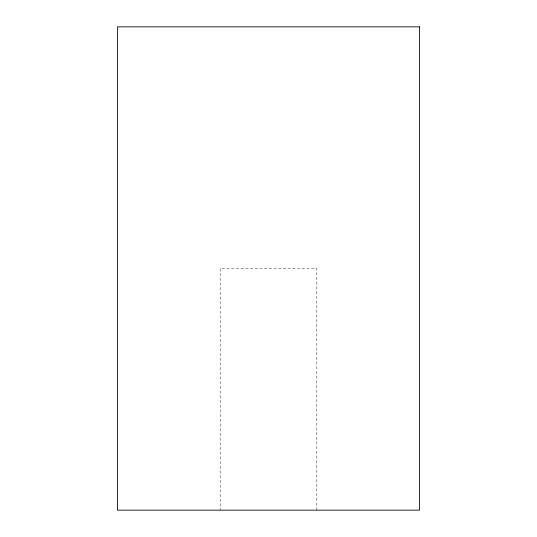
<?xml version="1.0" encoding="UTF-8"?>
<svg xmlns="http://www.w3.org/2000/svg" width="537" height="537" viewBox="0 0 537 537"><rect width="100%" height="100%" fill="white"/><g stroke="black" fill="none" stroke-linecap="round" stroke-linejoin="round"><path stroke-width="0.4" stroke-dasharray="2.69 2.01" d="M316.83 510.15L316.83 268.5L220.17 268.5L220.17 510.15"/><path stroke-width="0.81" d="M419.531 26.85L117.469 26.85L117.469 510.15L419.531 510.15L419.531 26.85"/></g></svg>
